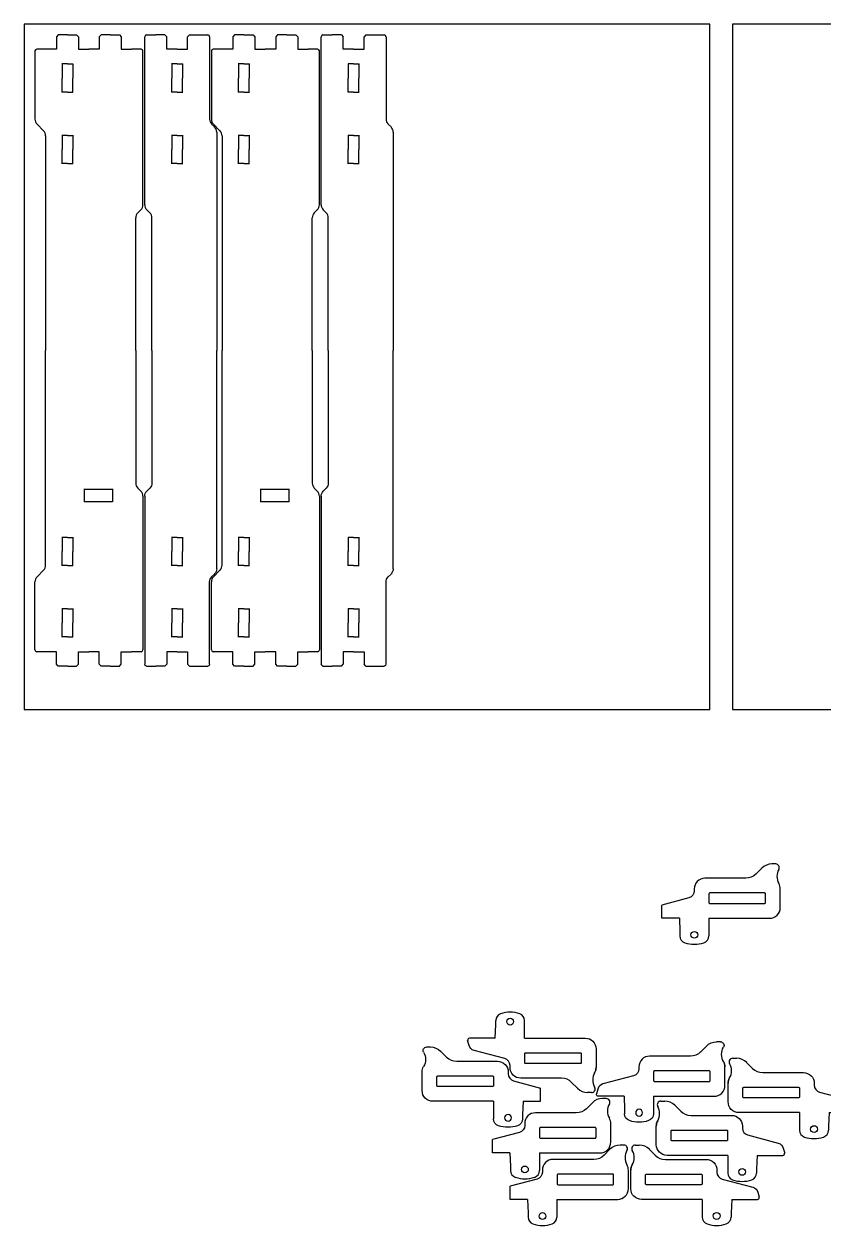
# Model space of a CAD drawing. Header units: inches. Extents: x -309 to 118, y -31 to 166.
# Drawn here: x -129.38 to -115.38, y 26.32 to 47.36 of the extents above; entities that cross this region are included whole.
import ezdxf

# ---------------------------------------------------------------- set-up
doc = ezdxf.new("R2010")
doc.units = ezdxf.units.IN
doc.header["$MEASUREMENT"] = 0
doc.layers.add('CUT', color=1, linetype='Continuous')
doc.layers.add('CUT_195', color=3, linetype='Continuous')

# ---------------------------------------------------------------- blocks, each defined once
blk = doc.blocks.new('Dovetail_Half')
for p, q in [((-0.25, 0.21375), (-0.25, 0.375)), ((-0.25, 0.21375), (-0.21875, 0.1825)), ((0, 0.1825), (-0.21875, 0.1825)), ((0, 0), (0, 0.1825))]:
    blk.add_line(p, q)
blk = doc.blocks.new('BraceHole_Quarter')
at = {"layer": 'CUT', "ltscale": 0.003906}
for p, q in [((-0.25, 0.0935), (0, 0.0935)), ((-0.246, 0), (-0.246, 0.0975))]:
    blk.add_line(p, q, dxfattribs=at)
blk = doc.blocks.new('BraceHole')
at = {"color": 0}
blk.add_blockref('BraceHole_Quarter', (0, 0), dxfattribs=at)
at = {"color": 0, "xscale": -1, "rotation": 180}
blk.add_blockref('BraceHole_Quarter', (0, 0), dxfattribs=at)
at = {"color": 0, "xscale": -1}
blk.add_blockref('BraceHole_Quarter', (0, 0), dxfattribs=at)
at = {"color": 0, "rotation": 180}
blk.add_blockref('BraceHole_Quarter', (0, 0), dxfattribs=at)
blk = doc.blocks.new('BraceHoles')
at = {"color": 0}
for p in [(0.5, 0), (1.75, 0)]:
    blk.add_blockref('BraceHole', p, dxfattribs=at)
blk = doc.blocks.new('Lid_Side_Half')
at = {"layer": 'CUT'}
for p, q in [((-2.787, 2.55), (-2.787, 5.494)), ((-2.756, 5.525), (-2.595, 5.525)), ((-1.845, 5.525), (-1.684, 5.525)), ((-1.652, 5.494), (-1.652, 4.054)), ((-1.616, 3.965), (-1.564, 3.914)), ((-1.527, 3.825), (-1.527, 0)), ((-2.699, 2.41), (-2.751, 2.461)), ((-2.662, 0), (-2.662, 2.321))]:
    blk.add_line(p, q, dxfattribs=at)
for centre, radius, start, end in [((-2.756, 5.494), 0.0312, 90, 180), ((-1.684, 5.494), 0.0312, 0, 90), ((-1.527, 4.054), 0.125, 180, 225), ((-1.652, 3.825), 0.125, 0, 45), ((-2.662, 2.55), 0.125, 180, 225), ((-2.787, 2.321), 0.125, 0, 45)]:
    blk.add_arc(centre, radius, start, end, dxfattribs=at)
at = {"xscale": -1, "rotation": 90}
blk.add_blockref('BraceHoles', (-2.22, 5.27), dxfattribs=at)
at = {"layer": 'CUT', "xscale": -1, "rotation": 90}
blk.add_blockref('Dovetail_Half', (-2.22, 5.275), dxfattribs=at)
at = {"layer": 'CUT', "rotation": 270}
blk.add_blockref('Dovetail_Half', (-2.22, 5.275), dxfattribs=at)
blk = doc.blocks.new('Lid_Side')
at = {"rotation": 359.9999999999981}
blk.add_blockref('Lid_Side_Half', (0, 0), dxfattribs=at)
at = {"xscale": -1.000000000000002, "rotation": 179.999999999998}
blk.add_blockref('Lid_Side_Half', (0, 0), dxfattribs=at)
blk = doc.blocks.new('Dovetail_Out_Half')
for p, q in [((0.24, 0.1925), (0.24, 0.375)), ((-0.01, 0.16125), (0.02125, 0.1925)), ((-0.01, 0), (-0.01, 0.16125)), ((0.02125, 0.1925), (0.24, 0.1925))]:
    blk.add_line(p, q)
blk = doc.blocks.new('ChopstickBox_Side')
at = {"layer": 'CUT', "ltscale": 0.015625}
for p, q in [((-157.952, 72.19), (-158.113, 72.19)), ((-156.286, 72.19), (-156.452, 72.19)), ((-158.145, 72.159), (-158.145, 70.965)), ((-156.255, 69.465), (-156.255, 72.159)), ((-158.108, 70.876), (-157.994, 70.762)), ((-157.957, 70.674), (-157.957, 66.915)), ((-156.343, 69.324), (-156.291, 69.376)), ((-156.38, 66.915), (-156.38, 69.236)), ((-157.957, 63.156), (-157.957, 66.915)), ((-156.38, 66.915), (-156.38, 64.594)), ((-156.343, 64.505), (-156.291, 64.454)), ((-156.255, 64.365), (-156.255, 61.671)), ((-158.108, 62.954), (-157.994, 63.068)), ((-158.145, 61.671), (-158.145, 62.865)), ((-157.952, 61.64), (-158.113, 61.64)), ((-156.286, 61.64), (-156.452, 61.64))]:
    blk.add_line(p, q, dxfattribs=at)
at = {"layer": 'CUT'}
for p, q in [((-157.285, 64.487), (-156.785, 64.487)), ((-157.28, 64.262), (-157.28, 64.492)), ((-156.79, 64.492), (-156.79, 64.262)), ((-156.785, 64.267), (-157.285, 64.267))]:
    blk.add_line(p, q, dxfattribs=at)
at = {"layer": 'CUT', "ltscale": 0.015625}
for centre, radius, start, end in [((-158.113, 72.159), 0.0312, 90, 180), ((-156.286, 72.159), 0.0312, 0, 90), ((-158.02, 70.965), 0.125, 180, 225), ((-158.082, 70.674), 0.125, 0, 45), ((-156.38, 69.465), 0.125, 315, 360), ((-156.255, 69.236), 0.125, 135, 180), ((-156.255, 64.594), 0.125, 180, 225), ((-156.38, 64.365), 0.125, 0, 45), ((-158.082, 63.156), 0.125, 315, 360), ((-158.02, 62.865), 0.125, 135, 180), ((-158.113, 61.671), 0.0312, 180, 270), ((-156.286, 61.671), 0.0312, 270, 0)]:
    blk.add_arc(centre, radius, start, end, dxfattribs=at)
at = {"rotation": 270}
blk.add_blockref('BraceHoles', (-157.577, 72.185), dxfattribs=at)
at = {"xscale": -1, "rotation": 270}
blk.add_blockref('BraceHoles', (-157.577, 61.645), dxfattribs=at)
at = {"layer": 'CUT'}
for p, xscale, rotation in [((-157.577, 72.43), -1.000000000000001, 90), ((-156.827, 72.43), -1.000000000000001, 90), ((-157.577, 61.4), -1, 270), ((-156.827, 61.4), -1, 270)]:
    blk.add_blockref('Dovetail_Out_Half', p, dxfattribs=dict(at, xscale=xscale, rotation=rotation))
for p, rotation in [((-157.577, 72.43), 270), ((-156.827, 72.43), 270), ((-157.577, 61.4), 90), ((-156.827, 61.4), 90)]:
    blk.add_blockref('Dovetail_Out_Half', p, dxfattribs=dict(at, rotation=rotation))
blk = doc.blocks.new('Latch_Mid')
at = {"layer": 'CUT_195', "ltscale": 0.007812}
for p, q in [((0.253, 0.919), (0.253, 1.369)), ((0.253, 0.919), (0.49, 0.909)), ((0.48, 0.909), (0.562, 0.909)), ((0.253, 0.403), (0.49, 0.403)), ((0.48, 0.403), (0.562, 0.403)), ((-0.625, -0.524), (-0.521, -0.42)), ((-0.698, -0.768), (-0.698, -0.7))]:
    blk.add_line(p, q, dxfattribs=at)
for points in [[(-0.448, -0.243), (-0.448, 0.472, -0.414214), (-0.261, 0.659), (-0.226, 0.659, 0.339454), (-0.105, 0.752), (0.038, 1.288, -0.267949), (0.127, 1.376), (0.214, 1.4)], [(0.253, 0.403), (0.253, -0.659, -0.414214), (0.065, -0.847), (-0.261, -0.847, -0.131652), (-0.354, -0.822, -0.131652)]]:
    blk.add_lwpolyline(points, format="xyb", dxfattribs=at)
at = {"layer": 'CUT_195'}
blk.add_lwpolyline([(-0.19, -0.573), (-0.19, 0.386, -0.414214), (-0.174, 0.401), (-0.021, 0.401, -0.414214), (-0.005, 0.386), (-0.005, -0.573, -0.414214), (-0.021, -0.589), (-0.174, -0.589, -0.414214)], format="xyb", close=True, dxfattribs=at)
at = {"layer": 'CUT_195', "ltscale": 0.003906}
blk.add_circle((0.542, 0.656), 0.0595, dxfattribs=at)
at = {"layer": 'CUT_195', "ltscale": 0.007812}
for centre, radius, start, end in [((0.222, 1.369), 0.0312, 0, 105), ((0.562, 0.784), 0.125, 18.3655, 90), ((0.177, 0.656), 0.531, 341.6345, 18.3655), ((0.562, 0.528), 0.125, 270, 341.6345), ((-0.698, -0.243), 0.25, 315, 0), ((-0.448, -0.7), 0.25, 135, 180), ((-0.636, -0.768), 0.0625, 180, 300), ((-0.479, -1.038), 0.25, 60, 120), ((-0.261, -0.659), 0.188, 240, 270)]:
    blk.add_arc(centre, radius, start, end, dxfattribs=at)
blk = doc.blocks.new('CSB_Latch_Bottom')
at = {"layer": 'CUT_195', "ltscale": 0.007812}
for p, q in [((-1.626, 0.674), (-1.626, 0.607)), ((-0.675, -0.497), (-0.438, -0.497)), ((-0.448, -0.497), (-0.365, -0.497)), ((-0.675, -1.013), (-0.438, -1.003)), ((-0.675, -1.013), (-0.675, -1.317)), ((-0.448, -1.003), (-0.365, -1.003)), ((-0.675, -1.317), (-0.907, -1.317))]:
    blk.add_line(p, q, dxfattribs=at)
for points in [[(-0.675, -0.497), (-0.675, 0.566, 0.414214), (-0.862, 0.753), (-1.188, 0.753, 0.131652), (-1.282, 0.728, 0.131652)], [(-1.553, 0.43), (-1.449, 0.326, -0.198912), (-1.376, 0.149), (-1.376, -0.566, 0.414214), (-1.188, -0.753), (-1.154, -0.753, -0.339454), (-1.033, -0.846), (-0.907, -1.317)]]:
    blk.add_lwpolyline(points, format="xyb", dxfattribs=at)
at = {"layer": 'CUT_195'}
blk.add_lwpolyline([(-1.118, 0.479), (-1.118, -0.479, 0.414214), (-1.102, -0.495), (-0.948, -0.495, 0.414214), (-0.933, -0.479), (-0.933, 0.479, 0.414214), (-0.948, 0.495), (-1.102, 0.495, 0.414214)], format="xyb", close=True, dxfattribs=at)
at = {"layer": 'CUT_195', "ltscale": 0.003906}
blk.add_circle((-0.385, -0.75), 0.0595, dxfattribs=at)
at = {"layer": 'CUT_195', "ltscale": 0.007812}
for centre, radius, start, end in [((-1.563, 0.674), 0.0625, 60, 180), ((-1.407, 0.944), 0.25, 240, 300), ((-1.376, 0.607), 0.25, 180, 225), ((-0.365, -0.622), 0.125, 18.3655, 90), ((-0.751, -0.75), 0.531, 341.6345, 18.3655), ((-0.365, -0.878), 0.125, 270, 341.6345)]:
    blk.add_arc(centre, radius, start, end, dxfattribs=at)

msp = doc.modelspace()

# ---------------------------------------------------------------- linework, layer by layer
for points in [[(-129.37518, 35.36382), (-117.37518, 35.36382), (-117.37518, 47.36382), (-129.37518, 47.36382)], [(-116.98061, 35.36382), (-104.98061, 35.36382), (-104.98061, 47.36382), (-116.98061, 47.36382)]]:
    msp.add_lwpolyline(points, close=True)

# ---------------------------------------------------------------- block references
for p in [(28.95989, -25.26663), (32.04739, -25.26663)]:
    msp.add_blockref('ChopstickBox_Side', p)
at = {"rotation": 270}
for p in [(-116.8951, 31.0312), (-119.86059, 26.92361), (-119.55238, 26.10814)]:
    msp.add_blockref('CSB_Latch_Bottom', p, dxfattribs=at)
at = {"xscale": -1, "rotation": 90}
msp.add_blockref('CSB_Latch_Bottom', (-121.65533, 27.82736), dxfattribs=at)
at = {"layer": 'CUT', "xscale": -1}
for name, p, rotation in [('Lid_Side', (-124.47621, 41.64824), 180), ('Lid_Side', (-121.38871, 41.64824), 180), ('Latch_Mid', (-117.95679, 28.84367), 90)]:
    msp.add_blockref(name, p, dxfattribs=dict(at, rotation=rotation))
at = {"layer": 'CUT'}
for p, rotation in [((-120.21242, 29.35418), 89.99999999999999), ((-116.20661, 28.55711), 270), ((-117.46461, 27.80718), 270), ((-117.90988, 27.03594), 270)]:
    msp.add_blockref('Latch_Mid', p, dxfattribs=dict(at, rotation=rotation))

doc.saveas('drawing.dxf')
